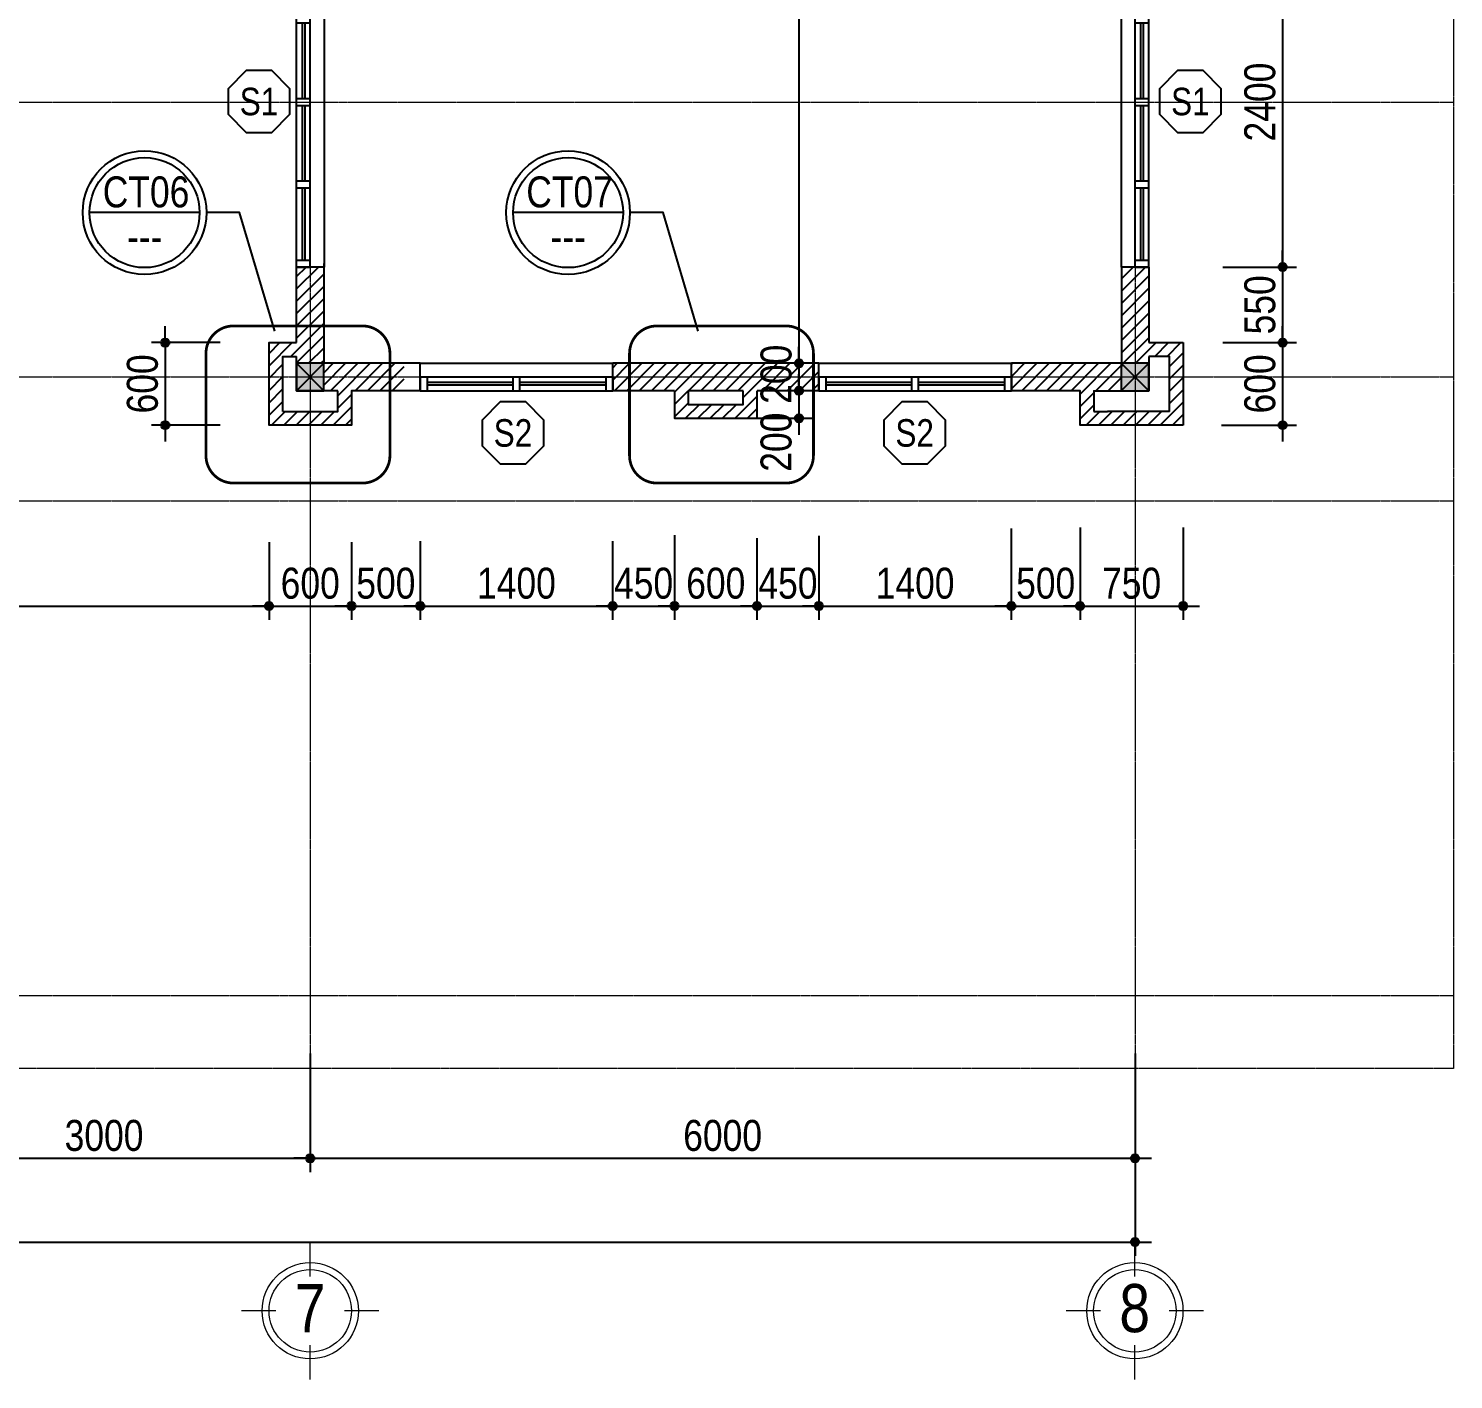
# Model space of a CAD drawing. Extents: x -79995 to 347433, y -157641 to 104789.
# Drawn here: x 11848 to 22215, y 28254 to 38081 of the extents above; entities that cross this region are included whole.
import ezdxf
from ezdxf.enums import TextEntityAlignment as Align

# ---------------------------------------------------------------- set-up
doc = ezdxf.new("R2010")
doc.units = 0
doc.linetypes.add('ACAD_ISO10W100', pattern=[18, 12, -3, 0, -3])
doc.linetypes.add('DASHED2', pattern=[0.375, 0.25, -0.125])
doc.layers.get('DEFPOINTS').update_dxf_attribs({"linetype": 'CONTINUOUS'})
for name, color, linetype in [('009', 251, 'CONTINUOUS'), ('daucat', 220, 'CONTINUOUS'), ('DIM', 1, 'CONTINUOUS'), ('DOOR', 20, 'CONTINUOUS'), ('MEDIUM', 2, 'CONTINUOUS'), ('TAGS', 60, 'CONTINUOUS'), ('TEXT', 7, 'CONTINUOUS'), ('TUONG', 131, 'CONTINUOUS'), ('WALL', 4, 'CONTINUOUS')]:
    doc.layers.add(name, color=color, linetype=linetype)
for name, color, linetype, lineweight in [('NET-THAY', 2, 'CONTINUOUS', 13), ('TEN TRUC', 3, 'CONTINUOUS', 18), ('TRUC', 24, 'CONTINUOUS', 0)]:
    doc.layers.add(name, color=color, linetype=linetype, lineweight=lineweight)
doc.styles.add('HEL-CONDENSE', font='')
doc.styles.add('VNI-HELVE-CONDENSEN', font='')
doc.styles.get('HEL-CONDENSE').set_extended_font_data('VNI-Helve-Condense')
doc.styles.get('VNI-HELVE-CONDENSEN').set_extended_font_data('VNI-Helve-Condense')
doc.dimstyles.new('D100', dxfattribs={"dimtxt": 225, "dimasz": 1.2, "dimexe": 100, "dimexo": 0, "dimgap": 50, "dimtad": 1, "dimdec": 0, "dimzin": 13, "dimdsep": 46, "dimtxsty": 'HEL-CONDENSE', "dimblk": 'D50', "dimcen": 0, "dimclrd": 1, "dimclre": 1, "dimclrt": 7, "dimadec": 0, "dimazin": 0, "dimtfac": 1, "dimtdec": 0, "dimtmove": 0, "dimatfit": 3, "dimldrblk": 'D50', "dimfxl": 1, "dimtolj": 1, "dimtzin": 13, "dimarcsym": 0})

# ---------------------------------------------------------------- blocks, each defined once
blk = doc.blocks.new('s11')
at = {"layer": 'DOOR'}
for p, q in [((0, 0), (0, -100)), ((1400, 0), (0, 0)), ((50, 0), (50, -100)), ((1350, 0), (1350, -100)), ((1400, 0), (1400, -100)), ((1400, -100), (0, -100))]:
    blk.add_line(p, q, dxfattribs=at)
at = {"layer": 'DOOR', "linetype": 'ByBlock', "lineweight": -2}
for p, q in [((675, -100), (675, 0)), ((725, -100), (725, 0))]:
    blk.add_line(p, q, dxfattribs=at)
at = {"layer": 'DOOR', "color": 251}
for p, q in [((50, -40), (675, -40)), ((50, -60), (675, -60)), ((725, -40), (1350, -40)), ((725, -60), (1350, -60))]:
    blk.add_line(p, q, dxfattribs=at)
blk = doc.blocks.new('A$C1CA434F2')
at = {"layer": 'DOOR'}
for p, q in [((-289, -309), (-289, -409)), ((-289, -309), (2111, -309)), ((-239, -309), (-239, -409)), ((886, -309), (886, -409)), ((936, -309), (936, -409)), ((1486, -309), (1486, -409)), ((1536, -309), (1536, -409)), ((2061, -309), (2061, -409)), ((2111, -309), (2111, -409)), ((-289, -409), (2111, -409))]:
    blk.add_line(p, q, dxfattribs=at)
at = {"layer": 'DOOR', "linetype": 'ByBlock', "lineweight": -2}
for p, q in [((285, -409), (285, -309)), ((335, -409), (335, -309))]:
    blk.add_line(p, q, dxfattribs=at)
at = {"layer": 'DOOR', "color": 251}
for p, q in [((285, -349), (-239, -349)), ((285, -369), (-239, -369)), ((886, -349), (335, -349)), ((886, -369), (335, -369)), ((1486, -349), (936, -349)), ((1486, -369), (936, -369)), ((2061, -349), (1536, -349)), ((2061, -369), (1536, -369))]:
    blk.add_line(p, q, dxfattribs=at)
blk = doc.blocks.new('D50')
at = {"layer": 'DIM'}
blk.add_hatch(color=256, dxfattribs=at).paths.add_polyline_path([(25, 0, 1), (-25, 0, 1)])
blk.add_line((25, 0), (100, 0), dxfattribs=at)
blk.add_circle((0, 0), 25, dxfattribs=at)
blk = doc.blocks.new('*D167')
at = {"layer": 'DEFPOINTS', "color": 0, "transparency": 16777216}
for p in [(10898, 30625), (13898, 30625), (13898, 29863)]:
    blk.add_point(p, dxfattribs=at)
at = {"layer": 'DIM', "color": 1, "lineweight": -2, "transparency": 16777216}
for p, q in [((10898, 30625), (10898, 29763)), ((13898, 30625), (13898, 29763)), ((10900, 29863), (13897, 29863))]:
    blk.add_line(p, q, dxfattribs=at)
at = {"layer": 'DIM', "color": 1, "lineweight": -2, "transparency": 16777216, "xscale": 1.199999999999999, "yscale": 1.199999999999999, "zscale": 1.199999999999999, "rotation": 180}
blk.add_blockref('D50', (10898, 29863), dxfattribs=at)
at = {"layer": 'DIM', "color": 1, "lineweight": -2, "transparency": 16777216, "xscale": 1.199999999999999, "yscale": 1.199999999999999, "zscale": 1.199999999999999}
blk.add_blockref('D50', (13898, 29863), dxfattribs=at)
at = {"layer": 'DIM', "color": 7, "transparency": 16777216, "insert": (12398, 30028), "char_height": 225, "attachment_point": 5, "style": 'HEL-CONDENSE'}
blk.add_mtext('\\A1;3000', dxfattribs=at)
blk = doc.blocks.new('*D168')
at = {"layer": 'DEFPOINTS', "color": 0, "transparency": 16777216}
for p in [(13898, 30625), (19898, 30625), (19898, 29863)]:
    blk.add_point(p, dxfattribs=at)
at = {"layer": 'DIM', "color": 1, "lineweight": -2, "transparency": 16777216}
for p, q in [((13898, 30625), (13898, 29763)), ((19898, 30625), (19898, 29763)), ((13900, 29863), (19897, 29863))]:
    blk.add_line(p, q, dxfattribs=at)
at = {"layer": 'DIM', "color": 1, "lineweight": -2, "transparency": 16777216, "xscale": 1.199999999999999, "yscale": 1.199999999999999, "zscale": 1.199999999999999, "rotation": 180}
blk.add_blockref('D50', (13898, 29863), dxfattribs=at)
at = {"layer": 'DIM', "color": 1, "lineweight": -2, "transparency": 16777216, "xscale": 1.199999999999999, "yscale": 1.199999999999999, "zscale": 1.199999999999999}
blk.add_blockref('D50', (19898, 29863), dxfattribs=at)
at = {"layer": 'DIM', "color": 7, "transparency": 16777216, "insert": (16898, 30028), "char_height": 225, "attachment_point": 5, "style": 'HEL-CONDENSE'}
blk.add_mtext('\\A1;6000', dxfattribs=at)
blk = doc.blocks.new('*D169')
at = {"layer": 'DEFPOINTS', "color": 0, "transparency": 16777216}
for p in [(-13102, 30625), (19898, 30625), (19898, 29254)]:
    blk.add_point(p, dxfattribs=at)
at = {"layer": 'DIM', "color": 1, "lineweight": -2, "transparency": 16777216}
for p, q in [((-13102, 30625), (-13102, 29154)), ((19898, 30625), (19898, 29154)), ((-13100, 29254), (19897, 29254))]:
    blk.add_line(p, q, dxfattribs=at)
at = {"layer": 'DIM', "color": 1, "lineweight": -2, "transparency": 16777216, "xscale": 1.199999999999999, "yscale": 1.199999999999999, "zscale": 1.199999999999999, "rotation": 180}
blk.add_blockref('D50', (-13102, 29254), dxfattribs=at)
at = {"layer": 'DIM', "color": 1, "lineweight": -2, "transparency": 16777216, "xscale": 1.199999999999999, "yscale": 1.199999999999999, "zscale": 1.199999999999999}
blk.add_blockref('D50', (19898, 29254), dxfattribs=at)
at = {"layer": 'DIM', "color": 7, "transparency": 16777216, "insert": (3398, 29419), "char_height": 225, "attachment_point": 5, "style": 'HEL-CONDENSE'}
blk.add_mtext('\\A1;33000', dxfattribs=at)
blk = doc.blocks.new('A$C206177D3')
at = {"layer": 'TEN TRUC', "ltscale": 1000}
for p, q in [((-37, 240), (-37, 490)), ((-287, -10), (-537, -10)), ((463, -10), (213, -10)), ((-37, -510), (-37, -260))]:
    blk.add_line(p, q, dxfattribs=at)
blk.add_circle((-37, -10), 350, dxfattribs=at)
at = {"layer": 'TEN TRUC', "color": 254, "ltscale": 1000}
blk.add_circle((-37, -10), 300, dxfattribs=at)
blk = doc.blocks.new('A$C225A2996')
at = {"layer": 'WALL'}
blk.add_hatch(color=4, dxfattribs=at).paths.add_polyline_path([(531, 82), (731, 82), (731, 282), (531, 282)])
at = {"layer": 'WALL', "color": 4}
for p, q in [((531, 282), (731, 82)), ((531, 82), (731, 282))]:
    blk.add_line(p, q, dxfattribs=at)
blk.add_lwpolyline([(531, 82), (731, 82), (731, 282), (531, 282)], close=True, dxfattribs=at)
blk = doc.blocks.new('KH-CUADI')
at = {"layer": 'TAGS'}
blk.add_lwpolyline([(-124, 300), (-300, 124), (-300, -124), (-124, -300), (124, -300), (300, -124), (300, 124), (124, 300)], close=True, dxfattribs=at)
at = {"layer": 'TAGS', "style": 'VNI-HELVE-CONDENSEN'}
blk.add_attdef('D', text='', height=300, dxfattribs=at).set_placement((0, 0), align=Align.MIDDLE)
blk = doc.blocks.new('*D212')
at = {"layer": 'DEFPOINTS', "color": 0, "transparency": 16777216}
for p in [(20489, 38746), (20536, 36346), (20972, 36346)]:
    blk.add_point(p, dxfattribs=at)
at = {"layer": 'DIM', "color": 1, "lineweight": -2, "transparency": 16777216}
for p, q in [((20489, 38746), (21072, 38746)), ((20972, 38745), (20972, 36347)), ((20536, 36346), (21072, 36346))]:
    blk.add_line(p, q, dxfattribs=at)
at = {"layer": 'DIM', "color": 1, "lineweight": -2, "transparency": 16777216, "xscale": 1.199999999999999, "yscale": 1.199999999999999, "zscale": 1.199999999999999}
for p, rotation in [((20972, 38746), 90), ((20972, 36346), 270)]:
    blk.add_blockref('D50', p, dxfattribs=dict(at, rotation=rotation))
at = {"layer": 'DIM', "color": 7, "transparency": 16777216, "insert": (20807, 37546), "char_height": 225, "attachment_point": 5, "rotation": 90, "style": 'HEL-CONDENSE'}
blk.add_mtext('\\A1;2400', dxfattribs=at)
blk = doc.blocks.new('*D213')
at = {"layer": 'DEFPOINTS', "color": 0, "transparency": 16777216}
for p in [(20536, 36346), (20536, 35796), (20972, 35796)]:
    blk.add_point(p, dxfattribs=at)
at = {"layer": 'DIM', "color": 1, "lineweight": -2, "transparency": 16777216}
for p, q in [((20536, 36346), (21072, 36346)), ((20972, 36345), (20972, 35797)), ((20536, 35796), (21072, 35796))]:
    blk.add_line(p, q, dxfattribs=at)
at = {"layer": 'DIM', "color": 1, "lineweight": -2, "transparency": 16777216, "xscale": 1.199999999999999, "yscale": 1.199999999999999, "zscale": 1.199999999999999}
for p, rotation in [((20972, 36346), 90), ((20972, 35796), 270)]:
    blk.add_blockref('D50', p, dxfattribs=dict(at, rotation=rotation))
at = {"layer": 'DIM', "color": 7, "transparency": 16777216, "insert": (20807, 36071), "char_height": 225, "attachment_point": 5, "rotation": 90, "style": 'HEL-CONDENSE'}
blk.add_mtext('\\A1;550', dxfattribs=at)
blk = doc.blocks.new('*D214')
at = {"layer": 'DEFPOINTS', "color": 0, "transparency": 16777216}
for p in [(20536, 35796), (20528, 35196), (20972, 35196)]:
    blk.add_point(p, dxfattribs=at)
at = {"layer": 'DIM', "color": 1, "lineweight": -2, "transparency": 16777216}
for p, q in [((20536, 35796), (21072, 35796)), ((20972, 35795), (20972, 35197)), ((20528, 35196), (21072, 35196))]:
    blk.add_line(p, q, dxfattribs=at)
at = {"layer": 'DIM', "color": 1, "lineweight": -2, "transparency": 16777216, "xscale": 1.199999999999999, "yscale": 1.199999999999999, "zscale": 1.199999999999999}
for p, rotation in [((20972, 35796), 90), ((20972, 35196), 270)]:
    blk.add_blockref('D50', p, dxfattribs=dict(at, rotation=rotation))
at = {"layer": 'DIM', "color": 7, "transparency": 16777216, "insert": (20807, 35496), "char_height": 225, "attachment_point": 5, "rotation": 90, "style": 'HEL-CONDENSE'}
blk.add_mtext('\\A1;600', dxfattribs=at)
blk = doc.blocks.new('*D215')
at = {"layer": 'DEFPOINTS', "color": 0, "transparency": 16777216}
for p in [(13598, 34345), (14198, 34345), (14198, 33880)]:
    blk.add_point(p, dxfattribs=at)
at = {"layer": 'DIM', "color": 1, "lineweight": -2, "transparency": 16777216}
for p, q in [((13598, 34345), (13598, 33780)), ((14198, 34345), (14198, 33780)), ((13600, 33880), (14197, 33880))]:
    blk.add_line(p, q, dxfattribs=at)
at = {"layer": 'DIM', "color": 1, "lineweight": -2, "transparency": 16777216, "xscale": 1.199999999999999, "yscale": 1.199999999999999, "zscale": 1.199999999999999, "rotation": 180}
blk.add_blockref('D50', (13598, 33880), dxfattribs=at)
at = {"layer": 'DIM', "color": 1, "lineweight": -2, "transparency": 16777216, "xscale": 1.199999999999999, "yscale": 1.199999999999999, "zscale": 1.199999999999999}
blk.add_blockref('D50', (14198, 33880), dxfattribs=at)
at = {"layer": 'DIM', "color": 7, "transparency": 16777216, "insert": (13898, 34045), "char_height": 225, "attachment_point": 5, "style": 'HEL-CONDENSE'}
blk.add_mtext('\\A1;600', dxfattribs=at)
blk = doc.blocks.new('*D216')
at = {"layer": 'DEFPOINTS', "color": 0, "transparency": 16777216}
for p in [(14198, 34345), (14698, 34352), (14698, 33880)]:
    blk.add_point(p, dxfattribs=at)
at = {"layer": 'DIM', "color": 1, "lineweight": -2, "transparency": 16777216}
for p, q in [((14198, 34345), (14198, 33780)), ((14698, 34352), (14698, 33780)), ((14200, 33880), (14697, 33880))]:
    blk.add_line(p, q, dxfattribs=at)
at = {"layer": 'DIM', "color": 1, "lineweight": -2, "transparency": 16777216, "xscale": 1.199999999999999, "yscale": 1.199999999999999, "zscale": 1.199999999999999, "rotation": 180}
blk.add_blockref('D50', (14198, 33880), dxfattribs=at)
at = {"layer": 'DIM', "color": 1, "lineweight": -2, "transparency": 16777216, "xscale": 1.199999999999999, "yscale": 1.199999999999999, "zscale": 1.199999999999999}
blk.add_blockref('D50', (14698, 33880), dxfattribs=at)
at = {"layer": 'DIM', "color": 7, "transparency": 16777216, "insert": (14448, 34045), "char_height": 225, "attachment_point": 5, "style": 'HEL-CONDENSE'}
blk.add_mtext('\\A1;500', dxfattribs=at)
blk = doc.blocks.new('*D217')
at = {"layer": 'DEFPOINTS', "color": 0, "transparency": 16777216}
for p in [(14698, 34352), (16098, 34352), (16098, 33880)]:
    blk.add_point(p, dxfattribs=at)
at = {"layer": 'DIM', "color": 1, "lineweight": -2, "transparency": 16777216}
for p, q in [((14698, 34352), (14698, 33780)), ((16098, 34352), (16098, 33780)), ((14700, 33880), (16097, 33880))]:
    blk.add_line(p, q, dxfattribs=at)
at = {"layer": 'DIM', "color": 1, "lineweight": -2, "transparency": 16777216, "xscale": 1.199999999999999, "yscale": 1.199999999999999, "zscale": 1.199999999999999, "rotation": 180}
blk.add_blockref('D50', (14698, 33880), dxfattribs=at)
at = {"layer": 'DIM', "color": 1, "lineweight": -2, "transparency": 16777216, "xscale": 1.199999999999999, "yscale": 1.199999999999999, "zscale": 1.199999999999999}
blk.add_blockref('D50', (16098, 33880), dxfattribs=at)
at = {"layer": 'DIM', "color": 7, "transparency": 16777216, "insert": (15398, 34045), "char_height": 225, "attachment_point": 5, "style": 'HEL-CONDENSE'}
blk.add_mtext('\\A1;1400', dxfattribs=at)
blk = doc.blocks.new('*D218')
at = {"layer": 'DEFPOINTS', "color": 0, "transparency": 16777216}
for p in [(16098, 34352), (16548, 34395), (16548, 33880)]:
    blk.add_point(p, dxfattribs=at)
at = {"layer": 'DIM', "color": 1, "lineweight": -2, "transparency": 16777216}
for p, q in [((16098, 34352), (16098, 33780)), ((16548, 34395), (16548, 33780)), ((16100, 33880), (16547, 33880))]:
    blk.add_line(p, q, dxfattribs=at)
at = {"layer": 'DIM', "color": 1, "lineweight": -2, "transparency": 16777216, "xscale": 1.199999999999999, "yscale": 1.199999999999999, "zscale": 1.199999999999999, "rotation": 180}
blk.add_blockref('D50', (16098, 33880), dxfattribs=at)
at = {"layer": 'DIM', "color": 1, "lineweight": -2, "transparency": 16777216, "xscale": 1.199999999999999, "yscale": 1.199999999999999, "zscale": 1.199999999999999}
blk.add_blockref('D50', (16548, 33880), dxfattribs=at)
at = {"layer": 'DIM', "color": 7, "transparency": 16777216, "insert": (16323, 34045), "char_height": 225, "attachment_point": 5, "style": 'HEL-CONDENSE'}
blk.add_mtext('\\A1;450', dxfattribs=at)
blk = doc.blocks.new('*D219')
at = {"layer": 'DEFPOINTS', "color": 0, "transparency": 16777216}
for p in [(16548, 34395), (17148, 34373), (17148, 33880)]:
    blk.add_point(p, dxfattribs=at)
at = {"layer": 'DIM', "color": 1, "lineweight": -2, "transparency": 16777216}
for p, q in [((16548, 34395), (16548, 33780)), ((17148, 34373), (17148, 33780)), ((16550, 33880), (17147, 33880))]:
    blk.add_line(p, q, dxfattribs=at)
at = {"layer": 'DIM', "color": 1, "lineweight": -2, "transparency": 16777216, "xscale": 1.199999999999999, "yscale": 1.199999999999999, "zscale": 1.199999999999999, "rotation": 180}
blk.add_blockref('D50', (16548, 33880), dxfattribs=at)
at = {"layer": 'DIM', "color": 1, "lineweight": -2, "transparency": 16777216, "xscale": 1.199999999999999, "yscale": 1.199999999999999, "zscale": 1.199999999999999}
blk.add_blockref('D50', (17148, 33880), dxfattribs=at)
at = {"layer": 'DIM', "color": 7, "transparency": 16777216, "insert": (16848, 34045), "char_height": 225, "attachment_point": 5, "style": 'HEL-CONDENSE'}
blk.add_mtext('\\A1;600', dxfattribs=at)
blk = doc.blocks.new('*D220')
at = {"layer": 'DEFPOINTS', "color": 0, "transparency": 16777216}
for p in [(17148, 34373), (17598, 34392), (17598, 33880)]:
    blk.add_point(p, dxfattribs=at)
at = {"layer": 'DIM', "color": 1, "lineweight": -2, "transparency": 16777216}
for p, q in [((17148, 34373), (17148, 33780)), ((17598, 34392), (17598, 33780)), ((17150, 33880), (17597, 33880))]:
    blk.add_line(p, q, dxfattribs=at)
at = {"layer": 'DIM', "color": 1, "lineweight": -2, "transparency": 16777216, "xscale": 1.199999999999999, "yscale": 1.199999999999999, "zscale": 1.199999999999999, "rotation": 180}
blk.add_blockref('D50', (17148, 33880), dxfattribs=at)
at = {"layer": 'DIM', "color": 1, "lineweight": -2, "transparency": 16777216, "xscale": 1.199999999999999, "yscale": 1.199999999999999, "zscale": 1.199999999999999}
blk.add_blockref('D50', (17598, 33880), dxfattribs=at)
at = {"layer": 'DIM', "color": 7, "transparency": 16777216, "insert": (17373, 34045), "char_height": 225, "attachment_point": 5, "style": 'HEL-CONDENSE'}
blk.add_mtext('\\A1;450', dxfattribs=at)
blk = doc.blocks.new('*D221')
at = {"layer": 'DEFPOINTS', "color": 0, "transparency": 16777216}
for p in [(18998, 34445), (17598, 34392), (18998, 33880)]:
    blk.add_point(p, dxfattribs=at)
at = {"layer": 'DIM', "color": 1, "lineweight": -2, "transparency": 16777216}
for p, q in [((18998, 34445), (18998, 33780)), ((17598, 34392), (17598, 33780)), ((17600, 33880), (18997, 33880))]:
    blk.add_line(p, q, dxfattribs=at)
at = {"layer": 'DIM', "color": 1, "lineweight": -2, "transparency": 16777216, "xscale": 1.199999999999999, "yscale": 1.199999999999999, "zscale": 1.199999999999999, "rotation": 180}
blk.add_blockref('D50', (17598, 33880), dxfattribs=at)
at = {"layer": 'DIM', "color": 1, "lineweight": -2, "transparency": 16777216, "xscale": 1.199999999999999, "yscale": 1.199999999999999, "zscale": 1.199999999999999}
blk.add_blockref('D50', (18998, 33880), dxfattribs=at)
at = {"layer": 'DIM', "color": 7, "transparency": 16777216, "insert": (18298, 34045), "char_height": 225, "attachment_point": 5, "style": 'HEL-CONDENSE'}
blk.add_mtext('\\A1;1400', dxfattribs=at)
blk = doc.blocks.new('*D222')
at = {"layer": 'DEFPOINTS', "color": 0, "transparency": 16777216}
for p in [(18998, 34445), (19498, 34452), (19498, 33880)]:
    blk.add_point(p, dxfattribs=at)
at = {"layer": 'DIM', "color": 1, "lineweight": -2, "transparency": 16777216}
for p, q in [((18998, 34445), (18998, 33780)), ((19498, 34452), (19498, 33780)), ((19000, 33880), (19497, 33880))]:
    blk.add_line(p, q, dxfattribs=at)
at = {"layer": 'DIM', "color": 1, "lineweight": -2, "transparency": 16777216, "xscale": 1.199999999999999, "yscale": 1.199999999999999, "zscale": 1.199999999999999, "rotation": 180}
blk.add_blockref('D50', (18998, 33880), dxfattribs=at)
at = {"layer": 'DIM', "color": 1, "lineweight": -2, "transparency": 16777216, "xscale": 1.199999999999999, "yscale": 1.199999999999999, "zscale": 1.199999999999999}
blk.add_blockref('D50', (19498, 33880), dxfattribs=at)
at = {"layer": 'DIM', "color": 7, "transparency": 16777216, "insert": (19248, 34045), "char_height": 225, "attachment_point": 5, "style": 'HEL-CONDENSE'}
blk.add_mtext('\\A1;500', dxfattribs=at)
blk = doc.blocks.new('*D223')
at = {"layer": 'DEFPOINTS', "color": 0, "transparency": 16777216}
for p in [(19498, 34452), (20248, 34452), (20248, 33880)]:
    blk.add_point(p, dxfattribs=at)
at = {"layer": 'DIM', "color": 1, "lineweight": -2, "transparency": 16777216}
for p, q in [((19498, 34452), (19498, 33780)), ((20248, 34452), (20248, 33780)), ((19500, 33880), (20247, 33880))]:
    blk.add_line(p, q, dxfattribs=at)
at = {"layer": 'DIM', "color": 1, "lineweight": -2, "transparency": 16777216, "xscale": 1.199999999999999, "yscale": 1.199999999999999, "zscale": 1.199999999999999, "rotation": 180}
blk.add_blockref('D50', (19498, 33880), dxfattribs=at)
at = {"layer": 'DIM', "color": 1, "lineweight": -2, "transparency": 16777216, "xscale": 1.199999999999999, "yscale": 1.199999999999999, "zscale": 1.199999999999999}
blk.add_blockref('D50', (20248, 33880), dxfattribs=at)
at = {"layer": 'DIM', "color": 7, "transparency": 16777216, "insert": (19873, 34045), "char_height": 225, "attachment_point": 5, "style": 'HEL-CONDENSE'}
blk.add_mtext('\\A1;750', dxfattribs=at)
blk = doc.blocks.new('*D265')
at = {"layer": 'DEFPOINTS', "color": 0, "transparency": 16777216}
for p in [(17925, 43546), (17453, 35646), (17598, 35646)]:
    blk.add_point(p, dxfattribs=at)
at = {"layer": 'DIM', "color": 1, "lineweight": -2, "transparency": 16777216}
for p, q in [((17925, 43546), (17353, 43546)), ((17453, 43545), (17453, 35647)), ((17598, 35646), (17353, 35646))]:
    blk.add_line(p, q, dxfattribs=at)
at = {"layer": 'DIM', "color": 1, "lineweight": -2, "transparency": 16777216, "xscale": 1.199999999999999, "yscale": 1.199999999999999, "zscale": 1.199999999999999}
for p, rotation in [((17453, 43546), 90), ((17453, 35646), 270)]:
    blk.add_blockref('D50', p, dxfattribs=dict(at, rotation=rotation))
at = {"layer": 'DIM', "color": 7, "transparency": 16777216, "insert": (17288, 39596), "char_height": 225, "attachment_point": 5, "rotation": 90, "style": 'HEL-CONDENSE'}
blk.add_mtext('\\A1;7900', dxfattribs=at)
blk = doc.blocks.new('*D266')
at = {"layer": 'DEFPOINTS', "color": 0, "transparency": 16777216}
for p in [(17598, 35646), (17453, 35446), (17598, 35446)]:
    blk.add_point(p, dxfattribs=at)
at = {"layer": 'DIM', "color": 1, "lineweight": -2, "transparency": 16777216}
for p, q in [((17598, 35646), (17353, 35646)), ((17453, 35645), (17453, 35447)), ((17598, 35446), (17353, 35446))]:
    blk.add_line(p, q, dxfattribs=at)
at = {"layer": 'DIM', "color": 1, "lineweight": -2, "transparency": 16777216, "xscale": 1.199999999999999, "yscale": 1.199999999999999, "zscale": 1.199999999999999}
for p, rotation in [((17453, 35646), 90), ((17453, 35446), 270)]:
    blk.add_blockref('D50', p, dxfattribs=dict(at, rotation=rotation))
at = {"layer": 'DIM', "color": 7, "transparency": 16777216, "insert": (17288, 35566), "char_height": 225, "attachment_point": 5, "rotation": 90, "style": 'HEL-CONDENSE'}
blk.add_mtext('\\A1;200', dxfattribs=at)
blk = doc.blocks.new('*D267')
at = {"layer": 'DEFPOINTS', "color": 0, "transparency": 16777216}
for p in [(17598, 35446), (17138, 35246), (17453, 35246)]:
    blk.add_point(p, dxfattribs=at)
at = {"layer": 'DIM', "color": 1, "lineweight": -2, "transparency": 16777216}
for p, q in [((17598, 35446), (17353, 35446)), ((17453, 35445), (17453, 35247)), ((17138, 35246), (17553, 35246))]:
    blk.add_line(p, q, dxfattribs=at)
at = {"layer": 'DIM', "color": 1, "lineweight": -2, "transparency": 16777216, "xscale": 1.199999999999999, "yscale": 1.199999999999999, "zscale": 1.199999999999999}
for p, rotation in [((17453, 35446), 90), ((17453, 35246), 270)]:
    blk.add_blockref('D50', p, dxfattribs=dict(at, rotation=rotation))
at = {"layer": 'DIM', "color": 7, "transparency": 16777216, "insert": (17288, 35072), "char_height": 225, "attachment_point": 5, "rotation": 90, "style": 'HEL-CONDENSE'}
blk.add_mtext('\\A1;200', dxfattribs=at)
blk = doc.blocks.new('A$C5F494123')
at = {"layer": 'TAGS', "color": 254, "ltscale": 1000}
blk.add_line((400, 0), (-400, 0), dxfattribs=at)
at = {"layer": 'TAGS', "ltscale": 1000}
blk.add_circle((0, 0), 450, dxfattribs=at)
at = {"layer": 'TAGS', "color": 254, "ltscale": 1000}
blk.add_circle((0, 0), 400, dxfattribs=at)
at = {"layer": 'TAGS', "ltscale": 1000, "style": 'VNI-HELVE-CONDENSEN'}
blk.add_attdef('A', (-84, 67), '', height=225, dxfattribs=at)
blk.add_attdef('A', text='', height=225, dxfattribs=at).set_placement((1, -62), align=Align.TOP_CENTER)
blk = doc.blocks.new('*D344')
at = {"layer": 'DEFPOINTS', "color": 0, "linetype": 'Continuous', "transparency": 16777216}
for p in [(5998, 34067), (13598, 34067), (13598, 33880)]:
    blk.add_point(p, dxfattribs=at)
at = {"layer": 'DIM', "color": 1, "linetype": 'Continuous', "lineweight": -2, "transparency": 16777216}
for p, q in [((5998, 34067), (5998, 33780)), ((13598, 34067), (13598, 33780)), ((6000, 33880), (13597, 33880))]:
    blk.add_line(p, q, dxfattribs=at)
at = {"layer": 'DIM', "color": 1, "linetype": 'Continuous', "lineweight": -2, "transparency": 16777216, "xscale": 1.199999999999999, "yscale": 1.199999999999999, "zscale": 1.199999999999999, "rotation": 180}
blk.add_blockref('D50', (5998, 33880), dxfattribs=at)
at = {"layer": 'DIM', "color": 1, "linetype": 'Continuous', "lineweight": -2, "transparency": 16777216, "xscale": 1.199999999999999, "yscale": 1.199999999999999, "zscale": 1.199999999999999}
blk.add_blockref('D50', (13598, 33880), dxfattribs=at)
at = {"layer": 'DIM', "color": 7, "linetype": 'Continuous', "transparency": 16777216, "insert": (9798, 34045), "char_height": 225, "attachment_point": 5, "style": 'HEL-CONDENSE'}
blk.add_mtext('\\A1;7600', dxfattribs=at)
blk = doc.blocks.new('*D362')
at = {"layer": '009', "color": 1, "lineweight": -2, "transparency": 16777216}
for p, q in [((13243, 35796), (12743, 35796)), ((12843, 35795), (12843, 35197)), ((13243, 35196), (12743, 35196))]:
    blk.add_line(p, q, dxfattribs=at)
at = {"layer": 'DEFPOINTS', "color": 0, "transparency": 16777216}
for p in [(13243, 35796), (12843, 35196), (13243, 35196)]:
    blk.add_point(p, dxfattribs=at)
at = {"layer": '009', "color": 1, "lineweight": -2, "transparency": 16777216, "xscale": 1.199999999999999, "yscale": 1.199999999999999, "zscale": 1.199999999999999}
for p, rotation in [((12843, 35796), 90), ((12843, 35196), 270)]:
    blk.add_blockref('D50', p, dxfattribs=dict(at, rotation=rotation))
at = {"layer": '009', "color": 7, "transparency": 16777216, "insert": (12678, 35496), "char_height": 225, "attachment_point": 5, "rotation": 90, "style": 'HEL-CONDENSE'}
blk.add_mtext('\\A1;600', dxfattribs=at)

msp = doc.modelspace()

# ---------------------------------------------------------------- hatches: boundary and pattern name
at = {"layer": '009'}
h = msp.add_hatch(dxfattribs=at)
h.set_pattern_fill('ANSI31', color=256, scale=20, style=0)
h.set_pattern_definition([(45, (-1312102.69, -334214.396), (-44.9012806, 44.9012806), [])])
h.paths.add_polyline_path([(13998.452, 36097.14), (13798.452, 36097.14), (13798.452, 35796.161), (13598.452, 35796.161), (13598.452, 35196.161), (14198.452, 35196.161), (14198.452, 35446.161), (14580.426, 35446.161), (14580.426, 35646.161), (13998.452, 35646.161), (13998.452, 35446.161), (14098.452, 35446.161), (14098.452, 35296.161), (13698.452, 35296.161), (13698.452, 35696.161), (13798.452, 35696.161), (13798.452, 35646.161), (13998.452, 35646.161)])
h.paths.add_polyline_path([(13998.452, 36097.14), (13998.452, 36346.161), (13798.452, 36346.161), (13798.452, 36097.14)])
h.paths.add_polyline_path([(16098.452, 35646.161), (16098.452, 35446.161), (16548.452, 35446.161), (16548.452, 35246.161), (17148.452, 35246.161), (17148.452, 35446.161), (17598.452, 35446.161), (17598.452, 35646.161)])
h.paths.add_polyline_path([(16648.452, 35446.161), (17048.452, 35446.161), (17048.452, 35346.161), (16648.452, 35346.161)], flags=16)
h.paths.add_polyline_path([(19498.452, 35446.161), (19498.452, 35196.161), (20248.452, 35196.161), (20248.452, 35796.161), (19998.452, 35796.161), (19998.452, 36346.161), (19798.452, 36346.161), (19798.452, 35646.161), (19998.452, 35646.161), (19998.452, 35696.161), (20148.452, 35696.161), (20148.452, 35296.161), (19698.452, 35296.161), (19598.452, 35296.161), (19598.452, 35446.161), (19798.452, 35446.161), (19798.452, 35646.161), (18998.452, 35646.161), (18998.452, 35446.161)])
h.paths.add_polyline_path([(17117.087, 35296.311), (17117.087, 35836.011), (17459.387, 35836.011), (17459.387, 35296.311)], flags=9)

# ---------------------------------------------------------------- linework, layer by layer
at = {"layer": 'daucat', "linetype": 'DASHED2', "ltscale": 500, "const_width": 20}
for points in [[(13339.524, 35917.642), (14277.67, 35917.642, -0.414213562), (14477.67, 35717.642), (14477.67, 34974.485, -0.414213562), (14277.67, 34774.485), (13339.524, 34774.485, -0.414213562), (13139.524, 34974.485), (13139.524, 35717.642, -0.414213562)], [(16420.612, 35917.642), (17358.758, 35917.642, -0.414213562), (17558.758, 35717.642), (17558.758, 34974.485, -0.414213562), (17358.758, 34774.485), (16420.612, 34774.485, -0.414213562), (16220.612, 34974.485), (16220.612, 35717.642, -0.414213562)]]:
    msp.add_lwpolyline(points, format="xyb", close=True, dxfattribs=at)
at = {"layer": 'MEDIUM'}
for p, q in [((13998.452, 38746.161), (13998.452, 36346.161)), ((19798.452, 36346.161), (19798.452, 38746.161)), ((14698.452, 35646.161), (16098.452, 35646.161)), ((17598.452, 35646.161), (18998.452, 35646.161))]:
    msp.add_line(p, q, dxfattribs=at)
at = {"layer": 'NET-THAY'}
msp.add_line((13998.452, 38746.161), (13998.452, 36346.161), dxfattribs=at)
at = {"layer": 'TEXT', "color": 7, "linetype": 'ByBlock'}
for points in [[(13639.541, 35878.432), (13383.977, 36741.594), (13142.633, 36741.594)], [(16720.629, 35878.432), (16465.065, 36741.594), (16223.721, 36741.594)]]:
    msp.add_lwpolyline(points, dxfattribs=at)
at = {"layer": 'TRUC', "linetype": 'ACAD_ISO10W100', "ltscale": 0.2}
msp.add_lwpolyline([(-15555.532, 51593.418), (22214.78, 51593.418), (22214.78, 30516.389), (-15555.532, 30516.389)], close=True, dxfattribs=at)
for points in [[(13898.452, 51593.418), (13898.452, 30516.389)], [(13898.452, 51593.418), (13898.452, 30516.389)], [(19898.452, 51593.418), (19898.452, 30516.389)], [(-15555.532, 37546.161), (22214.78, 37546.161)], [(-15555.532, 35546.161), (22214.78, 35546.161)], [(-15555.532, 34646.161), (22214.78, 34646.161)], [(-15555.532, 31046.161), (22214.78, 31046.161)]]:
    msp.add_lwpolyline(points, dxfattribs=at)
at = {"layer": 'TUONG'}
for p, q in [((13998.452, 36346.161), (13798.452, 36346.161)), ((19998.452, 36346.161), (19798.452, 36346.161)), ((19998.452, 36346.161), (19998.452, 35796.161)), ((19998.452, 35796.161), (20248.452, 35796.161)), ((20248.452, 35796.161), (20248.452, 35196.161)), ((19998.452, 35696.161), (19998.452, 35446.161)), ((14698.452, 35446.161), (14698.452, 35646.161)), ((16098.452, 35446.161), (16098.452, 35646.161)), ((17598.452, 35446.161), (17598.452, 35646.161)), ((18998.452, 35446.161), (18998.452, 35646.161)), ((19598.452, 35446.161), (19598.452, 35296.161)), ((20148.452, 35296.161), (19698.452, 35296.161))]:
    msp.add_line(p, q, dxfattribs=at)
at = {"layer": 'TUONG', "color": 4}
msp.add_line((19598.452, 35296.161), (19698.452, 35296.161), dxfattribs=at)
at = {"layer": 'TUONG'}
for points in [[(13798.452, 35796.161), (13798.452, 36346.161)], [(14698.452, 35646.161), (13998.452, 35646.161), (13998.452, 36371.161)], [(19798.452, 36346.161), (19798.452, 35621.161)], [(13598.452, 35196.161), (13598.452, 35796.161), (13798.452, 35796.161)], [(13698.452, 35296.161), (13698.452, 35696.161), (13798.452, 35696.161)], [(14098.452, 35446.161), (13798.452, 35446.161), (13798.452, 35446.161), (13798.452, 35696.161)], [(17598.452, 35646.161), (16098.452, 35646.161)], [(19798.452, 35646.161), (18998.452, 35646.161)], [(14698.452, 35446.161), (14198.452, 35446.161), (14198.452, 35196.161), (13598.452, 35196.161), (13598.452, 35196.161)], [(13698.452, 35296.161), (13698.452, 35296.161), (14098.452, 35296.161), (14098.452, 35446.161)], [(16548.452, 35446.161), (16098.452, 35446.161)], [(16548.452, 35446.161), (16548.452, 35246.161), (17148.452, 35246.161), (17148.452, 35446.161)], [(17048.452, 35446.161), (16648.452, 35446.161)], [(16648.452, 35446.161), (16648.452, 35346.161), (17048.452, 35346.161), (17048.452, 35446.161)], [(17598.452, 35446.161), (17148.452, 35446.161)], [(20248.452, 35196.161), (19498.452, 35196.161), (19498.452, 35446.161), (18998.452, 35446.161)]]:
    msp.add_lwpolyline(points, dxfattribs=at)
at = {"layer": 'TUONG', "color": 4}
for points in [[(20148.452, 35296.161), (20148.452, 35696.161), (19998.452, 35696.161)], [(19598.452, 35446.161), (19598.452, 35446.161), (19798.452, 35446.161)]]:
    msp.add_lwpolyline(points, dxfattribs=at)

# ---------------------------------------------------------------- block references
at = {"layer": 'DOOR', "rotation": 90}
for p in [(13489.168, 36635.256), (19589.168, 36635.256)]:
    msp.add_blockref('A$C1CA434F2', p, dxfattribs=at)
at = {"layer": 'DOOR', "xscale": -1}
for p in [(16098.452, 35546.161), (18998.452, 35546.161)]:
    msp.add_blockref('s11', p, dxfattribs=at)
at = {"layer": 'TAGS', "linetype": 'Continuous'}
ref = msp.add_blockref('KH-CUADI', (13525.032, 37550.235), dxfattribs=dict(at, xscale=0.75, yscale=0.75, zscale=0.75, rotation=180))
ref.add_attrib('D', 'S1', dxfattribs={"color": 7, "height": 200, "style": 'VNI-HELVE-CONDENSEN'}).set_placement((13525.032, 37550.235), align=Align.MIDDLE)
ref = msp.add_blockref('KH-CUADI', (20300.532, 37550.235), dxfattribs=dict(at, xscale=0.75, yscale=0.75, zscale=0.75, rotation=180))
ref.add_attrib('D', 'S1', dxfattribs={"color": 7, "height": 200, "style": 'VNI-HELVE-CONDENSEN'}).set_placement((20300.532, 37550.235), align=Align.MIDDLE)
at = {"layer": 'TAGS', "ltscale": 1000}
ref = msp.add_blockref('A$C5F494123', (12692.633, 36741.594), dxfattribs=at)
ref.add_attrib('A', '---', dxfattribs={"color": 7, "ltscale": 1000, "height": 225, "style": 'VNI-HELVE-CONDENSEN'}).set_placement((12693.779, 36679.907), align=Align.TOP_CENTER)
ref.add_attrib('A', 'CT06', (12388.641, 36780.191), dxfattribs={"color": 7, "ltscale": 1000, "height": 225, "style": 'VNI-HELVE-CONDENSEN'})
ref = msp.add_blockref('A$C5F494123', (15773.721, 36741.594), dxfattribs=at)
ref.add_attrib('A', '---', dxfattribs={"color": 7, "ltscale": 1000, "height": 225, "style": 'VNI-HELVE-CONDENSEN'}).set_placement((15774.867, 36679.907), align=Align.TOP_CENTER)
ref.add_attrib('A', 'CT07', (15469.729, 36780.191), dxfattribs={"color": 7, "ltscale": 1000, "height": 225, "style": 'VNI-HELVE-CONDENSEN'})
at = {"layer": 'TAGS', "linetype": 'Continuous'}
ref = msp.add_blockref('KH-CUADI', (15372.685, 35139.467), dxfattribs=dict(at, xscale=0.75, yscale=0.75, zscale=0.75, rotation=180))
ref.add_attrib('D', 'S2', dxfattribs={"color": 7, "height": 200, "style": 'VNI-HELVE-CONDENSEN'}).set_placement((15372.685, 35139.467), align=Align.MIDDLE)
ref = msp.add_blockref('KH-CUADI', (18294.826, 35139.467), dxfattribs=dict(at, xscale=0.75, yscale=0.75, zscale=0.75, rotation=180))
ref.add_attrib('D', 'S2', dxfattribs={"color": 7, "height": 200, "style": 'VNI-HELVE-CONDENSEN'}).set_placement((18294.826, 35139.467), align=Align.MIDDLE)
at = {"layer": 'TAGS', "ltscale": 1000}
ref = msp.add_blockref('A$C206177D3', (13935.074, 28764.068), dxfattribs=at)
ref.add_attrib('A', '7', dxfattribs={"color": 7, "ltscale": 1000, "height": 350, "style": 'VNI-HELVE-CONDENSEN'}).set_placement((13896.77, 28598.43), align=Align.CENTER)
ref = msp.add_blockref('A$C206177D3', (19933.874, 28764.068), dxfattribs=at)
ref.add_attrib('A', '8', dxfattribs={"color": 7, "ltscale": 1000, "height": 350, "style": 'VNI-HELVE-CONDENSEN'}).set_placement((19895.57, 28598.43), align=Align.CENTER)
at = {"layer": 'TUONG', "color": 4}
for p in [(13267.062, 35364.528), (19267.062, 35364.528)]:
    msp.add_blockref('A$C225A2996', p, dxfattribs=at)

# ---------------------------------------------------------------- dimensions: what is measured, and where the dimension line sits
at = {"layer": '009'}
dim = msp.add_linear_dim(base=(12842.618, 35196.161), p1=(13242.7, 35796.161), p2=(13242.7, 35196.161), angle=90, dimstyle='D100', dxfattribs=at)
dim.commit()
dim.dimension.update_dxf_attribs({"geometry": '*D362', "text_midpoint": (12677.718, 35496.161)})
at = {"layer": 'DIM'}
for base, p1, p2, angle, picture, middle in [((17453.137, 35646.161), (17925.051, 43546.161), (17598.452, 35646.161), 90, '*D265', (17288.237, 39596.161)), ((20972.141, 36346.161), (20489.43, 38746.161), (20536.386, 36346.161), 90, '*D212', (20807.241, 37546.161)), ((20972.141, 35796.161), (20536.386, 36346.161), (20536.386, 35796.161), 90, '*D213', (20807.241, 36071.161)), ((20972.141, 35196.161), (20536.386, 35796.161), (20528.216, 35196.161), 90, '*D214', (20807.241, 35496.161)), ((13898.452, 29863.424), (10898.452, 30625.028), (13898.452, 30625.028), 180, '*D167', (12398.452, 30028.324)), ((19898.452, 29863.424), (13898.452, 30625.028), (19898.452, 30625.028), 180, '*D168', (16898.452, 30028.324))]:
    dim = msp.add_linear_dim(base=base, p1=p1, p2=p2, angle=angle, dimstyle='D100', override={"dimtmove": 1}, dxfattribs=at)
    dim.commit()
    dim.dimension.update_dxf_attribs({"geometry": picture, "text_midpoint": middle})
for base, p1, p2, picture, middle in [((17453.137, 35446.161), (17598.452, 35646.161), (17598.452, 35446.161), '*D266', (17453.137, 35566.161)), ((17453.137, 35246.161), (17598.452, 35446.161), (17137.781, 35246.161), '*D267', (17453.137, 35072.392))]:
    dim = msp.add_linear_dim(base=base, p1=p1, p2=p2, angle=90, dimstyle='D100', override={"dimtmove": 1}, dxfattribs=at)
    dim.commit()
    dim.dimension.update_dxf_attribs({"geometry": picture, "text_midpoint": middle, "dimtype": 160})
for base, p1, p2, picture, middle in [((18998.452, 33879.631), (17598.452, 34391.988), (18998.452, 34445.249), '*D221', (18298.452, 34044.531)), ((20248.452, 33879.631), (19498.452, 34452.085), (20248.452, 34452.085), '*D223', (19873.452, 34044.531)), ((16098.452, 33879.631), (14698.452, 34351.76), (16098.452, 34351.76), '*D217', (15398.452, 34044.531)), ((17148.452, 33879.631), (16548.452, 34395.096), (17148.452, 34373.428), '*D219', (16848.452, 34044.531))]:
    dim = msp.add_linear_dim(base=base, p1=p1, p2=p2, dimstyle='D100', override={"dimtmove": 1}, dxfattribs=at)
    dim.commit()
    dim.dimension.update_dxf_attribs({"geometry": picture, "text_midpoint": middle})
for base, p1, p2, picture, middle in [((19498.452, 33879.631), (18998.452, 34445.249), (19498.452, 34452.085), '*D222', (19248.452, 33879.631)), ((14698.452, 33879.631), (14198.452, 34345.096), (14698.452, 34351.76), '*D216', (14448.452, 33879.631)), ((16548.452, 33879.631), (16098.452, 34351.76), (16548.452, 34395.096), '*D218', (16323.452, 33879.631)), ((17598.452, 33879.631), (17148.452, 34373.428), (17598.452, 34391.988), '*D220', (17373.452, 33879.631))]:
    dim = msp.add_linear_dim(base=base, p1=p1, p2=p2, dimstyle='D100', override={"dimtmove": 1}, dxfattribs=at)
    dim.commit()
    dim.dimension.update_dxf_attribs({"geometry": picture, "text_midpoint": middle, "dimtype": 160})
dim = msp.add_linear_dim(base=(14198.452, 33879.631), p1=(13598.452, 34345.096), p2=(14198.452, 34345.096), dimstyle='D100', dxfattribs=at)
dim.commit()
dim.dimension.update_dxf_attribs({"geometry": '*D215', "text_midpoint": (13898.452, 34044.531)})
at = {"layer": 'DIM', "linetype": 'Continuous'}
dim = msp.add_linear_dim(base=(13598.452, 33879.631), p1=(5998.452, 34067.225), p2=(13598.452, 34067.225), dimstyle='D100', dxfattribs=at)
dim.commit()
dim.dimension.update_dxf_attribs({"geometry": '*D344', "text_midpoint": (9798.452, 34044.531)})
at = {"layer": 'DIM'}
dim = msp.add_aligned_dim(p1=(-13101.548, 30625.028), p2=(19898.452, 30625.028), distance=-1370.813, dimstyle='D100', dxfattribs=at)
dim.commit()
dim.dimension.update_dxf_attribs({"geometry": '*D169', "text_midpoint": (3398.452, 29419.114)})

doc.saveas('drawing.dxf')
